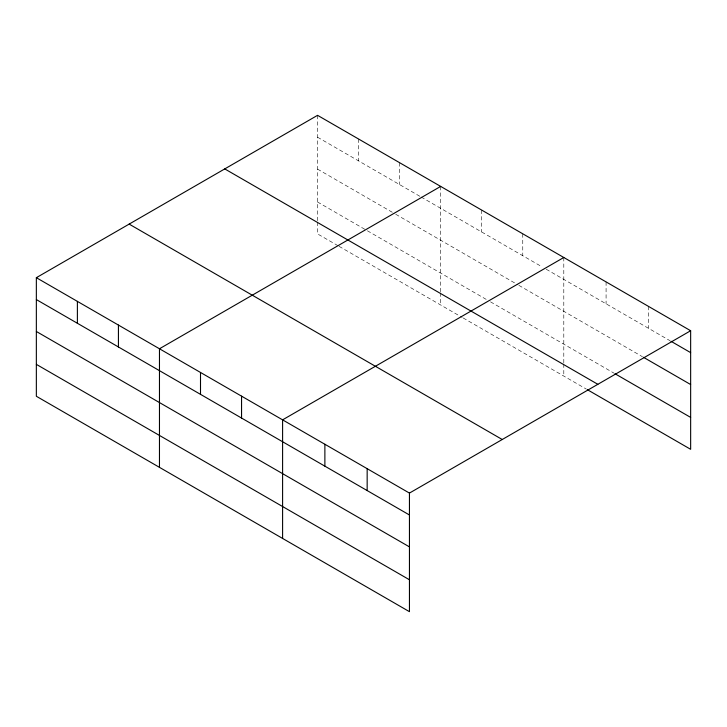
<?xml version="1.0" encoding="UTF-8"?>
<svg xmlns="http://www.w3.org/2000/svg" width="727" height="727" viewBox="0 0 727 727"><rect width="100%" height="100%" fill="white"/><g stroke="black" fill="none" stroke-linecap="round" stroke-linejoin="round"><path stroke-width="0.55" stroke-dasharray="3.63 2.73" d="M317.554 220.708L317.554 115.329M317.554 137.221L420.161 196.463M421.133 197.026L542.297 266.982M546.213 269.235L670.003 340.709M317.554 169.127L394.752 213.702M395.724 214.265L517.869 284.784M518.851 285.347L642.468 356.721M317.554 202.006L366.417 230.214M367.389 230.777L486.599 299.606M490.516 301.859L613.952 373.124M338.073 245.762L317.554 233.912L317.554 221.808M339.055 246.326L462.172 317.408M463.154 317.972L586.416 389.136M648.366 306.321L648.366 328.213M606.082 281.912L606.082 303.804M563.798 257.494L563.798 362.873M563.798 363.973L563.798 376.077M522.758 233.803L522.758 255.695M481.719 210.112L481.719 232.004M440.68 186.412L440.68 291.791M440.68 292.89L440.68 304.995M399.641 162.721L399.641 184.613M358.593 139.021L358.593 160.921"/><path stroke-width="1.09" d="M409.446 546.886L409.446 493.088L36.35 277.687L36.35 396.27L409.446 611.671L409.446 546.886L36.35 331.485M587.398 389.708L690.65 449.313L690.65 330.73L317.554 115.329L36.35 277.687M440.68 186.412L159.467 348.769L159.467 467.352M563.798 257.494L282.594 419.852L282.594 538.434M409.446 493.088L690.65 330.73M670.985 341.272L690.65 352.631M643.45 357.284L690.65 384.538M614.933 373.696L690.65 417.407M224.761 168.909L597.848 384.31M129.152 224.107L502.239 439.508M36.35 299.579L409.446 514.98M36.35 364.363L409.446 579.764M367.162 468.679L367.162 490.571M324.878 444.261L324.878 466.152M241.555 396.151L241.555 418.052M200.507 372.46L200.507 394.352M118.428 325.069L118.428 346.97M77.389 301.378L77.389 323.27"/></g></svg>
